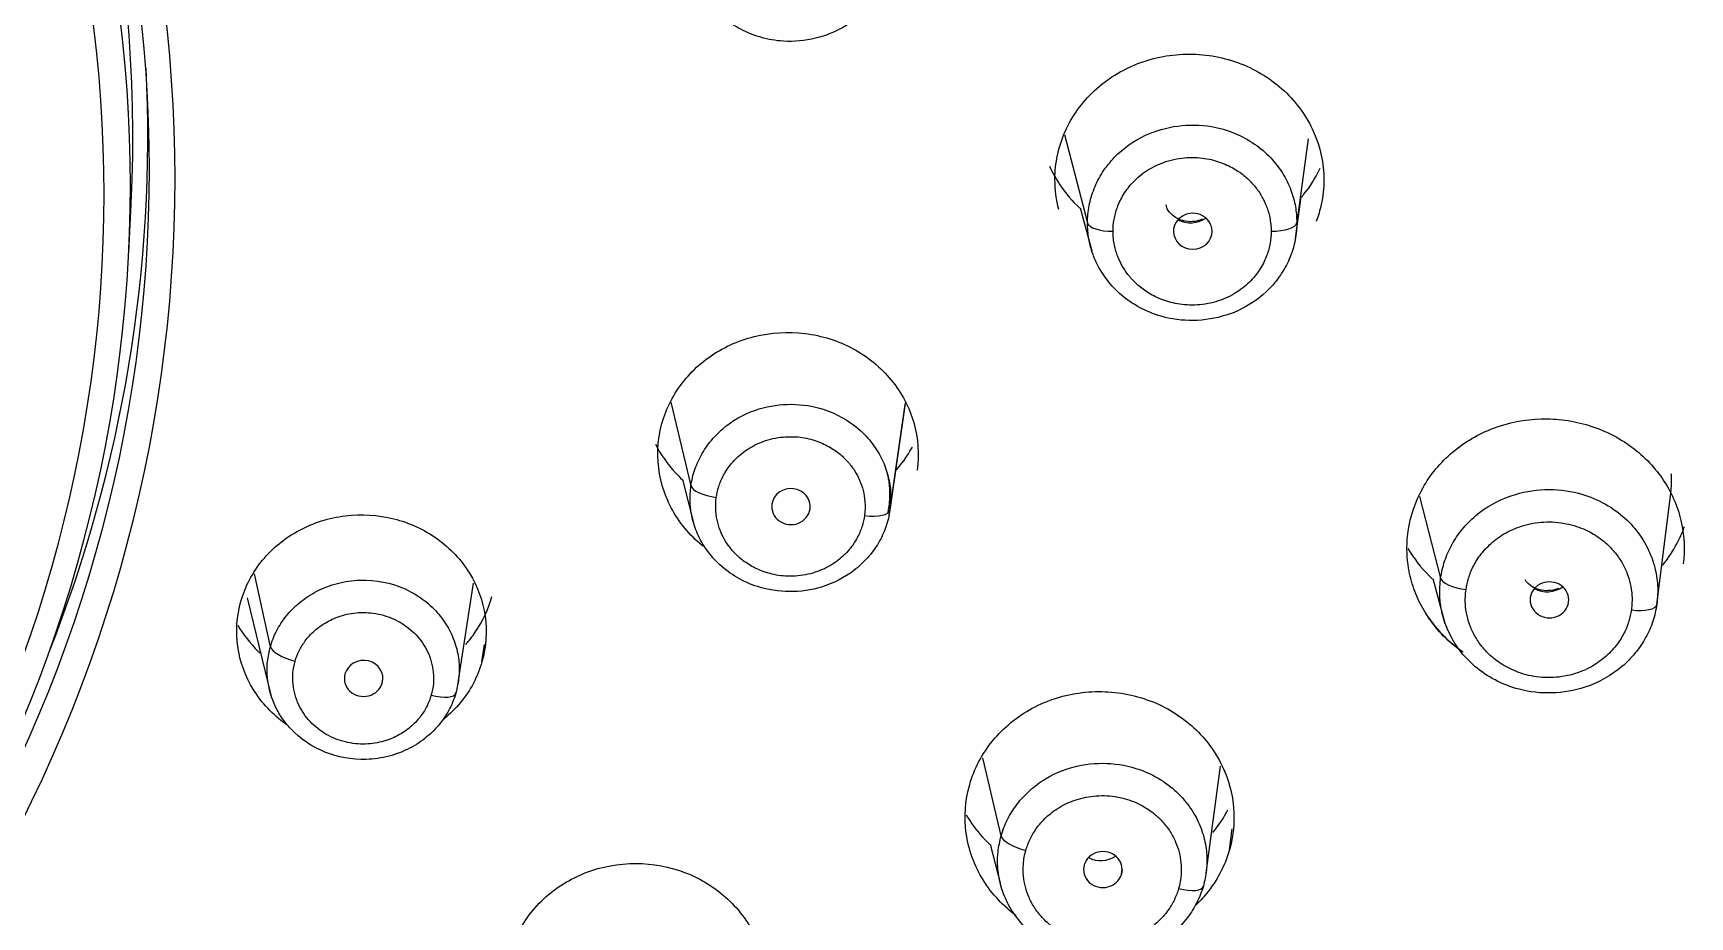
# Model space of a CAD drawing. Extents: x 0 to 1354, y 3495 to 4487.
# Drawn here: x 480.43 to 499.76, y 4101.24 to 4111.54 of the extents above; entities that cross this region are included whole.
import ezdxf

# ---------------------------------------------------------------- set-up
doc = ezdxf.new("R2010")
doc.units = 0
doc.header["$LTSCALE"] = 30
doc.header["$MEASUREMENT"] = 0
doc.layers.add('\\M+5B3DF\\M+5B4E7\\M+5CFDF', color=3, linetype='CONTINUOUS', lineweight=9)

msp = doc.modelspace()

# ---------------------------------------------------------------- linework, layer by layer
at = {"layer": '\\M+5B3DF\\M+5B4E7\\M+5CFDF', "color": 0, "lineweight": -3}
for p, q in [((492.462, 4110.363), (492.729, 4109.33)), ((495.303, 4110.31), (495.172, 4109.335)), ((495.157, 4109.151), (495.223, 4109.637)), ((481.544, 4108.986), (481.572, 4109.555)), ((492.646, 4109.507), (492.779, 4109.004)), ((487.868, 4107.241), (488.102, 4106.264)), ((490.416, 4105.92), (490.602, 4107.211)), ((490.608, 4107.253), (490.425, 4105.982)), ((488.006, 4106.337), (488.141, 4105.802)), ((499.371, 4104.879), (499.539, 4106.204)), ((496.605, 4106.141), (496.85, 4105.187)), ((483.196, 4104.388), (483.01, 4105.238)), ((496.758, 4105.182), (496.899, 4104.661)), ((485.388, 4103.971), (485.566, 4105.129)), ((482.927, 4104.959), (483.205, 4103.807)), ((485.665, 4104.212), (485.696, 4104.415)), ((484.501, 4103.964), (484.509, 4104.014)), ((491.722, 4102.182), (491.508, 4103.092)), ((494.113, 4101.747), (494.283, 4102.995)), ((494.386, 4102.017), (494.419, 4102.264)), ((491.594, 4102.084), (491.714, 4101.619)), ((493.134, 4101.79), (493.126, 4101.733))]:
    msp.add_line(p, q, dxfattribs=at)
for centre, major_axis, ratio, start_param, end_param in [((463.166, 4109.849), (-18.918, 0), 0.934248, 1.570796, 4.712389), ((463.166, 4109.954), (-18.619, 0), 0.934248, 1.570796, 4.712389), ((463.166, 4109.771), (18.397, 0), 0.934248, 4.712389, 7.853982), ((463.166, 4109.666), (18.09, 0), 0.934248, 4.712389, 7.853982), ((463.166, 4110.342), (-18.425, 0), 0.934248, 3.095892, 3.617249), ((463.166, 4109.675), (-17.049, 0), 0.934248, 2.670245, 3.61294), ((463.166, 4110.342), (18.6, 0), 0.934248, 5.929069, 6.328886), ((493.958, 4109.233), (0.225, 0), 0.934021, 0, 3.141593), ((493.028, 4109.34), (-0.3, 0), 0.356623, 0.091806, 1.570796), ((493.935, 4109.612), (-0.299, -0.018), 0.934023, 0.989241, 2.144267), ((494.872, 4109.34), (0.3, 0), 0.356623, 4.712389, 6.235365), ((493.958, 4109.233), (0.225, 0), 0.934021, 3.141593, 6.283185), ((488.399, 4106.237), (-0.297, 0.042), 0.353572, 0.138402, 1.62058), ((489.27, 4106.022), (-0.225, 0), 0.934088, 3.011031, 6.152623), ((489.27, 4106.022), (-0.225, 0), 0.934088, 6.152623, 9.294216), ((490.128, 4106.024), (0.297, -0.042), 0.353572, 4.762172, 6.281961), ((497.146, 4105.161), (-0.297, 0.042), 0.353572, 0.144778, 1.62058), ((498.119, 4104.934), (-0.225, 0), 0.933961, 3.011297, 6.15289), ((498.094, 4105.306), (-0.297, -0.021), 0.93278, 0.97346, 2.158921), ((498.119, 4104.934), (-0.225, 0), 0.933961, 6.15289, 9.294483), ((499.075, 4104.923), (0.297, -0.042), 0.353572, 4.762172, 6.288336), ((498.077, 4105.548), (1.616, 0.112), 0.93278, 3.59851, 4.008506), ((483.485, 4104.325), (0.288, -0.083), 0.344471, 3.325501, 4.810866), ((484.284, 4104.018), (-0.225, 0), 0.934149, 2.880244, 6.021836), ((484.284, 4104.018), (-0.225, 0), 0.934149, 6.021836, 9.163429), ((485.072, 4103.928), (-0.288, 0.083), 0.344471, 1.669274, 3.185874), ((492.01, 4102.119), (0.288, -0.083), 0.344471, 3.331876, 4.810866), ((492.909, 4101.788), (-0.225, 0), 0.934052, 2.880685, 6.022278), ((492.886, 4102.172), (-0.299, -0.018), 0.931993, 1.00462, 2.129112), ((492.909, 4101.788), (-0.225, 0), 0.934052, 6.022278, 9.163871), ((493.792, 4101.673), (-0.288, 0.083), 0.344471, 1.669274, 3.19225)]:
    msp.add_ellipse(centre, major_axis=major_axis, ratio=ratio, start_param=start_param, end_param=end_param, dxfattribs=at)
for points, knots in [([(498.896, 4161.358), (499.104, 4161.278), (499.527, 4161.115), (500.165, 4160.855), (500.818, 4160.577), (501.484, 4160.28), (502.163, 4159.963), (502.854, 4159.623), (503.554, 4159.259), (504.263, 4158.871), (504.98, 4158.455), (505.703, 4158.01), (506.431, 4157.534), (507.163, 4157.025), (507.897, 4156.481), (508.633, 4155.903), (509.368, 4155.287), (510.101, 4154.635), (510.829, 4153.946), (511.549, 4153.221), (512.259, 4152.461), (512.958, 4151.663), (513.643, 4150.827), (514.312, 4149.95), (514.965, 4149.032), (515.597, 4148.076), (516.206, 4147.085), (516.787, 4146.061), (517.339, 4145.009), (517.862, 4143.931), (518.353, 4142.831), (518.816, 4141.711), (519.252, 4140.565), (519.663, 4139.383), (520.052, 4138.154), (520.425, 4136.867), (520.78, 4135.513), (521.117, 4134.086), (521.433, 4132.58), (521.729, 4130.991), (522.004, 4129.315), (522.257, 4127.548), (522.488, 4125.688), (522.695, 4123.734), (522.877, 4121.685), (523.03, 4119.554), (523.153, 4117.367), (523.244, 4115.167), (523.304, 4113.004), (523.33, 4110.903), (523.326, 4108.866), (523.294, 4106.878), (523.237, 4104.928), (523.157, 4103.02), (523.055, 4101.158), (522.931, 4099.346), (522.783, 4097.572), (522.609, 4095.814), (522.406, 4094.05), (522.167, 4092.265), (521.885, 4090.452), (521.553, 4088.611), (521.166, 4086.749), (520.721, 4084.878), (520.215, 4083.014), (519.647, 4081.177), (519.022, 4079.382), (518.347, 4077.652), (517.618, 4075.978), (516.824, 4074.346), (515.945, 4072.732), (514.964, 4071.131), (513.847, 4069.542), (512.566, 4067.974), (511.116, 4066.445), (509.497, 4064.997), (507.728, 4063.662), (505.837, 4062.44), (503.854, 4061.299), (501.782, 4060.223), (499.625, 4059.195), (497.407, 4058.173), (495.164, 4057.106), (492.948, 4055.937), (490.822, 4054.604), (489.147, 4053.34), (487.855, 4052.208), (486.876, 4051.253), (485.891, 4050.176), (484.918, 4048.973), (483.971, 4047.627), (483.063, 4046.089), (482.199, 4044.282), (481.374, 4042.126), (480.619, 4039.549), (480.001, 4036.51), (479.573, 4033.021), (479.348, 4029.166), (479.203, 4025.046), (479.079, 4020.693), (478.965, 4016.03), (478.866, 4010.967), (478.814, 4007.437), (478.787, 4005.599)], [0, 0, 0, 0, 0.003544, 0.007201, 0.01097, 0.014848, 0.018837, 0.022935, 0.027142, 0.031459, 0.035888, 0.040431, 0.045095, 0.049884, 0.054803, 0.059853, 0.065035, 0.070349, 0.07579, 0.08135, 0.087022, 0.092807, 0.09872, 0.104773, 0.110967, 0.117287, 0.123715, 0.130231, 0.136819, 0.143468, 0.150168, 0.156906, 0.163715, 0.170668, 0.177844, 0.185322, 0.193141, 0.201338, 0.209948, 0.219002, 0.228521, 0.238531, 0.249049, 0.260084, 0.271644, 0.283691, 0.296093, 0.308564, 0.320791, 0.332572, 0.343982, 0.355131, 0.366093, 0.376851, 0.387326, 0.397512, 0.40746, 0.417323, 0.427267, 0.437362, 0.447647, 0.458143, 0.468826, 0.479621, 0.490447, 0.501223, 0.511855, 0.522246, 0.532261, 0.542305, 0.552449, 0.562759, 0.573377, 0.584445, 0.595968, 0.607757, 0.619676, 0.631715, 0.643918, 0.656335, 0.669021, 0.682018, 0.695271, 0.708641, 0.722035, 0.735445, 0.742244, 0.74954, 0.757318, 0.765556, 0.774232, 0.783549, 0.793975, 0.806052, 0.820158, 0.836493, 0.855109, 0.875694, 0.897487, 0.920175, 0.944378, 0.971031, 1, 1, 1, 1]), ([(498.594, 4160.306), (500.412, 4159.607), (502.18, 4158.798), (504.693, 4157.371), (505.508, 4156.859), (507.078, 4155.765), (507.835, 4155.182), (510.014, 4153.338), (511.347, 4151.984), (513.746, 4149.084), (514.807, 4147.534), (516.658, 4144.299), (517.447, 4142.612), (518.801, 4139.163), (519.358, 4137.397), (520.298, 4133.824), (520.676, 4132.017), (521.302, 4128.381), (521.551, 4126.553), (521.958, 4122.889), (522.114, 4121.052), (522.354, 4117.373), (522.439, 4115.532), (522.593, 4110.005), (522.551, 4106.318), (522.285, 4100.795), (522.163, 4098.955), (521.826, 4095.284), (521.614, 4093.452), (521.072, 4089.804), (520.74, 4087.988), (519.919, 4084.388), (519.431, 4082.604), (518.265, 4079.09), (517.593, 4077.358), (516.413, 4074.831), (515.992, 4074), (515.085, 4072.37), (514.6, 4071.57), (513.029, 4069.241), (511.819, 4067.782), (509.771, 4065.801), (509.049, 4065.177), (507.535, 4064.004), (506.744, 4063.455), (505.118, 4062.415), (504.283, 4061.925), (502.586, 4060.987), (501.724, 4060.54), (499.108, 4059.247), (497.325, 4058.447), (494.701, 4057.158), (493.835, 4056.713), (492.142, 4055.761), (491.317, 4055.252), (489.725, 4054.156), (488.957, 4053.57), (487.49, 4052.318), (486.792, 4051.652), (485.471, 4050.241), (484.848, 4049.497), (483.701, 4047.936), (483.179, 4047.117), (482.26, 4045.409), (481.86, 4044.522), (481.151, 4042.708), (480.842, 4041.781), (480.036, 4038.964), (479.665, 4037.037), (479.158, 4033.15), (479.026, 4031.189), (478.834, 4027.264), (478.769, 4025.298), (478.647, 4021.363), (478.591, 4019.394), (478.444, 4013.486), (478.372, 4009.543), (478.322, 4005.599)], [0, 0, 0, 0, 0.03125, 0.03125, 0.046875, 0.046875, 0.0625, 0.0625, 0.09375, 0.09375, 0.125, 0.125, 0.15625, 0.15625, 0.1875, 0.1875, 0.21875, 0.21875, 0.25, 0.25, 0.28125, 0.28125, 0.3125, 0.3125, 0.375, 0.375, 0.40625, 0.40625, 0.4375, 0.4375, 0.46875, 0.46875, 0.5, 0.5, 0.53125, 0.53125, 0.546875, 0.546875, 0.5625, 0.5625, 0.59375, 0.59375, 0.609375, 0.609375, 0.625, 0.625, 0.640625, 0.640625, 0.65625, 0.65625, 0.6875, 0.6875, 0.703125, 0.703125, 0.71875, 0.71875, 0.734375, 0.734375, 0.75, 0.75, 0.765625, 0.765625, 0.78125, 0.78125, 0.796875, 0.796875, 0.8125, 0.8125, 0.84375, 0.84375, 0.875, 0.875, 0.90625, 0.90625, 0.9375, 0.9375, 1, 1, 1, 1]), ([(498.048, 4158.561), (499.537, 4157.987), (500.991, 4157.335), (503.081, 4156.207), (503.762, 4155.806), (505.084, 4154.951), (505.725, 4154.496), (507.584, 4153.058), (508.739, 4152.003), (510.862, 4149.74), (511.83, 4148.532), (513.568, 4145.995), (514.339, 4144.667), (515.694, 4141.93), (516.278, 4140.521), (517.804, 4136.224), (518.517, 4133.268), (519.308, 4128.796), (519.526, 4127.298), (519.894, 4124.296), (520.044, 4122.791), (520.417, 4118.271), (520.56, 4115.25), (520.636, 4110.717), (520.638, 4109.206), (520.597, 4106.184), (520.554, 4104.673), (520.42, 4101.654), (520.327, 4100.145), (520.086, 4097.131), (519.937, 4095.626), (519.387, 4091.124), (518.877, 4088.136), (517.767, 4083.729), (517.34, 4082.272), (516.354, 4079.399), (515.796, 4077.981), (514.522, 4075.209), (513.81, 4073.852), (512.18, 4071.249), (511.258, 4070.005), (509.698, 4068.277), (509.148, 4067.723), (507.992, 4066.671), (507.385, 4066.174), (505.494, 4064.757), (504.148, 4063.913), (502.068, 4062.746), (501.364, 4062.374), (499.94, 4061.655), (499.22, 4061.307), (497.053, 4060.279), (495.596, 4059.613), (493.446, 4058.543), (492.736, 4058.174), (491.338, 4057.396), (490.652, 4056.987), (489.311, 4056.118), (488.657, 4055.66), (487.706, 4054.933), (487.393, 4054.684), (486.779, 4054.174), (486.478, 4053.913), (485.881, 4053.384), (485.585, 4053.118), (484.991, 4052.582), (484.694, 4052.312), (483.812, 4051.489), (483.237, 4050.921), (482.168, 4049.711), (481.671, 4049.072), (480.772, 4047.729), (480.371, 4047.025), (479.653, 4045.576), (479.334, 4044.832), (478.76, 4043.32), (478.506, 4042.552), (477.821, 4040.226), (477.47, 4038.645), (477.193, 4037.052)], [0, 0, 0, 0, 0.03125, 0.03125, 0.046875, 0.046875, 0.0625, 0.0625, 0.09375, 0.09375, 0.125, 0.125, 0.15625, 0.15625, 0.1875, 0.1875, 0.25, 0.25, 0.28125, 0.28125, 0.3125, 0.3125, 0.375, 0.375, 0.40625, 0.40625, 0.4375, 0.4375, 0.46875, 0.46875, 0.5, 0.5, 0.5625, 0.5625, 0.59375, 0.59375, 0.625, 0.625, 0.65625, 0.65625, 0.6875, 0.6875, 0.703125, 0.703125, 0.71875, 0.71875, 0.75, 0.75, 0.765625, 0.765625, 0.78125, 0.78125, 0.8125, 0.8125, 0.828125, 0.828125, 0.84375, 0.84375, 0.859375, 0.859375, 0.867188, 0.867188, 0.875, 0.875, 0.882813, 0.882813, 0.890625, 0.890625, 0.90625, 0.90625, 0.921875, 0.921875, 0.9375, 0.9375, 0.953125, 0.953125, 0.96875, 0.96875, 1, 1, 1, 1]), ([(477.479, 4036.988), (477.514, 4037.19), (477.594, 4037.649), (477.743, 4038.418), (477.942, 4039.344), (478.182, 4040.346), (478.558, 4041.75), (479.034, 4043.258), (479.749, 4045.107), (480.557, 4046.812), (481.569, 4048.451), (482.475, 4049.612), (483.174, 4050.395), (483.72, 4050.964), (484.274, 4051.514), (484.896, 4052.101), (485.556, 4052.699), (486.279, 4053.336), (487.009, 4053.963), (487.729, 4054.55), (488.497, 4055.146), (489.606, 4055.948), (491.134, 4056.933), (493.076, 4058.015), (495.111, 4059.026), (497.684, 4060.238), (500.38, 4061.506), (502.737, 4062.753), (504.255, 4063.645), (505.394, 4064.366), (507.42, 4065.757), (509.41, 4067.484), (511.2, 4069.52), (512.347, 4071.021), (513.485, 4072.763), (514.592, 4074.748), (515.655, 4076.97), (516.656, 4079.43), (517.576, 4082.125), (518.696, 4086.112), (519.683, 4091.185), (520.366, 4097.065), (520.727, 4102.371), (520.873, 4107.087), (520.883, 4111.209), (520.799, 4114.734), (520.663, 4117.66), (520.51, 4119.989), (520.37, 4121.722), (520.265, 4122.858), (520.029, 4125.221), (519.591, 4128.685), (518.759, 4133.098), (517.87, 4136.521), (516.72, 4140.04), (515.134, 4143.756), (512.786, 4147.647), (510.218, 4150.803), (507.625, 4153.277), (505.162, 4155.143), (502.955, 4156.485), (501.114, 4157.427), (499.704, 4158.062), (498.76, 4158.452), (498.289, 4158.636), (498.135, 4158.696)], [0, 0, 0, 0, 0.003976, 0.009037, 0.015181, 0.02234, 0.029033, 0.04339, 0.053009, 0.067553, 0.080041, 0.090497, 0.096214, 0.100508, 0.105868, 0.11143, 0.117193, 0.123269, 0.130297, 0.136094, 0.141538, 0.149425, 0.163015, 0.17726, 0.192999, 0.207436, 0.232823, 0.251111, 0.25955, 0.267329, 0.277588, 0.307897, 0.319194, 0.331856, 0.345879, 0.361259, 0.378, 0.3961, 0.415561, 0.436382, 0.481194, 0.521892, 0.558479, 0.590959, 0.619335, 0.643607, 0.663774, 0.679837, 0.691795, 0.699649, 0.703397, 0.740803, 0.771616, 0.795835, 0.813454, 0.847523, 0.878173, 0.905401, 0.929204, 0.949582, 0.966531, 0.980047, 0.990129, 0.99678, 1, 1, 1, 1]), ([(519.845, 4109.579), (519.844, 4109.829), (519.844, 4110.439), (519.835, 4111.517), (519.814, 4112.777), (519.782, 4113.985), (519.731, 4115.459), (519.619, 4117.882), (519.41, 4120.913), (519.041, 4124.668), (518.506, 4128.719), (517.686, 4132.995), (516.603, 4136.969), (515.402, 4140.32), (514.028, 4143.293), (512.678, 4145.619), (511.367, 4147.517), (510.223, 4148.946), (509.268, 4150.025), (508.327, 4151.014), (507.075, 4152.185), (505.387, 4153.543), (503.34, 4154.939), (501.661, 4155.875), (500.266, 4156.555), (499.489, 4156.91), (498.644, 4157.275), (498.105, 4157.492), (497.848, 4157.596)], [0, 0, 0, 0, 0.013499, 0.032851, 0.058055, 0.081348, 0.097973, 0.137442, 0.211986, 0.261549, 0.34055, 0.431682, 0.4952, 0.561104, 0.621672, 0.669263, 0.703408, 0.743304, 0.765379, 0.778837, 0.814592, 0.854564, 0.891026, 0.942257, 0.953028, 0.970405, 0.985873, 1, 1, 1, 1]), ([(519.168, 4109.583), (519.167, 4109.825), (519.166, 4110.507), (519.153, 4111.832), (519.119, 4113.524), (519.058, 4115.382), (518.966, 4117.331), (518.792, 4120.228), (518.465, 4124), (517.872, 4128.664), (517.034, 4133.168), (515.974, 4137.074), (514.946, 4139.919), (514.083, 4141.922), (513.194, 4143.721), (512.224, 4145.396), (511.009, 4147.189), (509.715, 4148.829), (508.26, 4150.445), (506.722, 4151.882), (505.089, 4153.196), (503.506, 4154.27), (502.062, 4155.122), (500.861, 4155.751), (499.709, 4156.292), (498.685, 4156.739), (497.992, 4157.015), (497.646, 4157.153)], [0, 0, 0, 0, 0.013143, 0.037136, 0.072102, 0.105207, 0.138308, 0.178293, 0.263128, 0.344238, 0.433822, 0.511689, 0.563169, 0.597054, 0.629132, 0.670943, 0.700619, 0.744641, 0.781825, 0.815491, 0.855345, 0.891448, 0.915104, 0.942396, 0.9616, 0.980805, 1, 1, 1, 1]), ([(513.725, 4145.279), (513.731, 4145.27), (513.921, 4144.944), (514.292, 4144.287), (514.818, 4143.281), (515.332, 4142.192), (515.864, 4140.957), (516.434, 4139.511), (517.002, 4137.869), (517.539, 4136.095), (518.024, 4134.249), (518.452, 4132.336), (518.837, 4130.355), (519.172, 4128.306), (519.462, 4126.181), (519.721, 4123.968), (519.936, 4121.681), (520.119, 4119.321), (520.255, 4116.932), (520.357, 4114.541), (520.411, 4112.202), (520.431, 4109.921), (520.417, 4107.681), (520.37, 4105.453), (520.289, 4103.21), (520.168, 4100.954), (520.012, 4098.687), (519.804, 4096.398), (519.55, 4094.055), (519.222, 4091.662), (518.816, 4089.225), (518.311, 4086.729), (517.7, 4084.286), (517.109, 4082.252), (516.582, 4080.674), (516.137, 4079.453), (515.667, 4078.267), (515.174, 4077.116), (514.657, 4075.989), (514.101, 4074.884), (513.507, 4073.79), (512.865, 4072.707), (512.171, 4071.647), (511.449, 4070.641), (510.709, 4069.711), (509.956, 4068.856), (509.185, 4068.048), (508.377, 4067.279), (507.529, 4066.551), (506.654, 4065.857), (505.751, 4065.208), (504.838, 4064.606), (503.932, 4064.036), (503.025, 4063.5), (502.11, 4062.994), (501.183, 4062.5), (500.202, 4062), (499.127, 4061.474), (497.949, 4060.915), (496.699, 4060.331), (495.418, 4059.727), (494.143, 4059.105), (492.932, 4058.486), (491.85, 4057.904), (490.78, 4057.291), (489.735, 4056.635), (488.677, 4055.909), (487.713, 4055.193), (486.781, 4054.439), (485.86, 4053.634), (484.945, 4052.807), (484.055, 4051.994), (483.233, 4051.2), (482.53, 4050.434), (481.962, 4049.75), (481.523, 4049.186), (481.179, 4048.715), (480.9, 4048.299), (480.664, 4047.915), (480.417, 4047.491), (480.151, 4047.014), (479.866, 4046.469), (479.594, 4045.915), (479.333, 4045.338), (479.068, 4044.707), (478.782, 4043.972), (478.461, 4043.083), (478.13, 4042.043), (477.807, 4040.882), (477.496, 4039.643), (477.206, 4038.354), (477.049, 4037.473), (476.97, 4037.032)], [0, 0, 0, 0, 0.000249, 0.008916, 0.017886, 0.027158, 0.037545, 0.049877, 0.064188, 0.079026, 0.094192, 0.109873, 0.126, 0.142603, 0.159715, 0.177508, 0.196149, 0.214924, 0.234452, 0.253688, 0.272519, 0.290724, 0.308584, 0.326418, 0.344337, 0.362602, 0.380752, 0.398999, 0.417862, 0.437408, 0.457046, 0.477191, 0.498512, 0.517389, 0.527892, 0.538271, 0.548415, 0.558305, 0.568085, 0.577888, 0.587654, 0.597568, 0.607634, 0.617478, 0.626664, 0.635428, 0.644046, 0.652634, 0.661245, 0.669847, 0.678351, 0.686737, 0.694871, 0.702836, 0.710787, 0.718707, 0.726778, 0.735836, 0.745918, 0.756431, 0.767185, 0.778121, 0.788755, 0.798204, 0.806156, 0.816934, 0.826447, 0.835552, 0.84446, 0.853939, 0.86358, 0.872633, 0.88133, 0.889549, 0.896262, 0.901548, 0.905802, 0.909513, 0.912928, 0.916035, 0.920686, 0.925318, 0.929989, 0.934669, 0.939673, 0.945479, 0.952541, 0.961029, 0.970166, 0.979783, 0.989897, 1, 1, 1, 1]), ([(513.427, 4145.187), (513.48, 4145.097), (513.748, 4144.642), (514.216, 4143.801), (514.803, 4142.642), (515.35, 4141.432), (515.869, 4140.179), (516.359, 4138.882), (516.811, 4137.542), (517.231, 4136.161), (517.62, 4134.741), (517.972, 4133.281), (518.295, 4131.785), (518.589, 4130.252), (518.853, 4128.684), (519.088, 4127.081), (519.299, 4125.445), (519.489, 4123.776), (519.654, 4122.075), (519.8, 4120.342), (519.923, 4118.577), (520.022, 4116.78), (520.104, 4114.952), (520.159, 4113.093), (520.192, 4111.204), (520.2, 4109.283), (520.184, 4107.333), (520.142, 4105.353), (520.072, 4103.343), (519.968, 4101.304), (519.836, 4099.236), (519.661, 4097.14), (519.446, 4095.017), (519.186, 4092.868), (518.862, 4090.696), (518.475, 4088.503), (518.008, 4086.292), (517.445, 4084.07), (516.895, 4082.18), (516.378, 4080.628), (515.937, 4079.415), (515.462, 4078.213), (514.953, 4077.023), (514.411, 4075.846), (513.823, 4074.688), (513.197, 4073.548), (512.522, 4072.431), (511.794, 4071.344), (511.016, 4070.288), (510.174, 4069.274), (509.278, 4068.301), (508.329, 4067.373), (507.318, 4066.502), (506.265, 4065.677), (505.158, 4064.913), (504.025, 4064.185), (502.866, 4063.493), (501.681, 4062.841), (500.482, 4062.214), (499.267, 4061.612), (498.043, 4061.026), (496.814, 4060.45), (495.586, 4059.872), (494.366, 4059.28), (493.158, 4058.67), (491.963, 4058.037), (490.856, 4057.41), (489.844, 4056.784), (488.921, 4056.166), (488.019, 4055.52), (487.143, 4054.84), (486.294, 4054.129), (485.464, 4053.395), (484.636, 4052.653), (483.81, 4051.901), (483.006, 4051.122), (482.253, 4050.295), (481.546, 4049.429), (480.877, 4048.53), (480.429, 4047.791), (480.066, 4047.147), (479.712, 4046.488), (479.216, 4045.458), (478.637, 4044.031), (478.109, 4042.498), (477.688, 4040.993), (477.358, 4039.666), (477.064, 4038.345), (476.908, 4037.461), (476.83, 4037.021)], [0, 0, 0, 0, 0.002468, 0.012514, 0.022798, 0.033329, 0.044108, 0.055129, 0.066393, 0.077904, 0.089657, 0.101655, 0.113899, 0.126387, 0.139118, 0.152094, 0.165315, 0.17878, 0.192488, 0.20644, 0.220635, 0.235074, 0.249757, 0.264681, 0.279851, 0.295264, 0.31092, 0.326819, 0.34296, 0.359346, 0.375974, 0.392844, 0.409959, 0.427314, 0.444912, 0.462752, 0.480832, 0.499156, 0.517721, 0.528, 0.538278, 0.548557, 0.558836, 0.569113, 0.579388, 0.589662, 0.599931, 0.610203, 0.620471, 0.630736, 0.641004, 0.651267, 0.661534, 0.671801, 0.682071, 0.692355, 0.702632, 0.712912, 0.723195, 0.733479, 0.743768, 0.75406, 0.764357, 0.774655, 0.784949, 0.79524, 0.805535, 0.814028, 0.822513, 0.830998, 0.839481, 0.847958, 0.856419, 0.864871, 0.873338, 0.881827, 0.890319, 0.898795, 0.907282, 0.915765, 0.918446, 0.924105, 0.932748, 0.944371, 0.958984, 0.969412, 0.979719, 0.989916, 1, 1, 1, 1]), ([(490.402, 4112.286), (490.393, 4112.252), (490.372, 4112.186), (490.33, 4112.088), (490.278, 4111.994), (490.158, 4111.821), (489.842, 4111.535), (489.337, 4111.413), (488.92, 4111.486), (488.684, 4111.581), (488.487, 4111.712), (488.33, 4111.87), (488.215, 4112.041), (488.137, 4112.218), (488.114, 4112.339), (488.102, 4112.398)], [0, 0, 0, 0, 0.034358, 0.069078, 0.104154, 0.139586, 0.27339, 0.504152, 0.586793, 0.665509, 0.740292, 0.811137, 0.87804, 0.940996, 1, 1, 1, 1]), ([(492.35, 4109.837), (492.35, 4109.934), (492.36, 4110.029), (492.4, 4110.216), (492.43, 4110.309), (492.508, 4110.487), (492.557, 4110.571), (492.67, 4110.73), (492.737, 4110.805), (492.954, 4111.007), (493.129, 4111.116), (493.506, 4111.262), (493.713, 4111.3), (494.019, 4111.3), (494.123, 4111.29), (494.324, 4111.253), (494.422, 4111.225), (494.612, 4111.151), (494.704, 4111.105), (494.874, 4110.999), (494.953, 4110.938), (495.173, 4110.733), (495.288, 4110.572), (495.446, 4110.217), (495.487, 4110.026), (495.487, 4109.833)], [0, 0, 0, 0, 0.0625, 0.0625, 0.125, 0.125, 0.1875, 0.1875, 0.25, 0.25, 0.375, 0.375, 0.5, 0.5, 0.5625, 0.5625, 0.625, 0.625, 0.6875, 0.6875, 0.75, 0.75, 0.875, 0.875, 1, 1, 1, 1]), ([(492.729, 4109.33), (492.73, 4109.364), (492.732, 4109.431), (492.747, 4109.532), (492.771, 4109.633), (492.806, 4109.732), (492.85, 4109.829), (492.905, 4109.924), (492.97, 4110.013), (493.115, 4110.179), (493.48, 4110.441), (494.021, 4110.511), (494.446, 4110.387), (494.681, 4110.26), (494.87, 4110.098), (495.012, 4109.914), (495.107, 4109.72), (495.162, 4109.526), (495.169, 4109.397), (495.172, 4109.335)], [0, 0, 0, 0, 0.028167, 0.05669, 0.085569, 0.114803, 0.144393, 0.174338, 0.204638, 0.235293, 0.354256, 0.557711, 0.63177, 0.702201, 0.769006, 0.832186, 0.891745, 0.947682, 1, 1, 1, 1]), ([(492.286, 4109.992), (492.321, 4109.917), (492.42, 4109.741), (492.552, 4109.584), (492.64, 4109.501)], [0, 0, 0, 0, 0.41372, 1, 1, 1, 1]), ([(495.229, 4109.633), (495.238, 4109.644), (495.318, 4109.743), (495.39, 4109.857), (495.442, 4109.964), (495.445, 4109.97)], [0, 0, 0, 0, 0.103749, 0.950839, 1, 1, 1, 1]), ([(495.487, 4109.833), (495.487, 4109.736), (495.477, 4109.641), (495.442, 4109.48), (495.423, 4109.413), (495.398, 4109.348)], [0, 0, 0, 0, 0.582241, 0.582241, 1, 1, 1, 1]), ([(520.631, 4109.794), (520.631, 4109.055), (520.626, 4108.315), (520.593, 4106.063), (520.549, 4104.549), (520.41, 4101.522), (520.316, 4100.011), (520.069, 4096.991), (519.918, 4095.482), (519.544, 4092.474), (519.321, 4090.973), (518.78, 4087.989), (518.463, 4086.506), (517.71, 4083.56), (517.276, 4082.099), (516.524, 4079.94), (516.257, 4079.225), (515.686, 4077.807), (515.381, 4077.104), (514.413, 4075.028), (513.695, 4073.681), (512.46, 4071.742), (512.021, 4071.109), (511.316, 4070.184), (511.073, 4069.88), (510.571, 4069.279), (510.311, 4068.983), (509.514, 4068.118), (508.959, 4067.57), (507.794, 4066.536), (507.185, 4066.05), (505.926, 4065.121), (505.275, 4064.68), (503.941, 4063.839), (503.257, 4063.437), (501.865, 4062.664), (501.156, 4062.293), (499.728, 4061.578), (499.007, 4061.232), (496.838, 4060.205), (495.385, 4059.538), (493.246, 4058.464), (492.541, 4058.094), (491.158, 4057.314), (490.48, 4056.903), (489.157, 4056.036), (488.509, 4055.577), (487.568, 4054.848), (487.26, 4054.6), (486.654, 4054.092), (486.357, 4053.833), (485.766, 4053.307), (485.471, 4053.041), (484.882, 4052.509), (484.588, 4052.242), (484.008, 4051.697), (483.721, 4051.421), (483.163, 4050.853), (482.891, 4050.56), (482.366, 4049.957), (482.112, 4049.647), (481.623, 4049.009), (481.389, 4048.682), (480.725, 4047.681), (480.333, 4046.983), (479.625, 4045.54), (479.309, 4044.795), (478.743, 4043.291), (478.492, 4042.53), (477.817, 4040.223), (477.469, 4038.654), (477.192, 4037.064)], [0, 0, 0, 0, 0.025066, 0.025066, 0.076378, 0.076378, 0.127691, 0.127691, 0.179003, 0.179003, 0.230315, 0.230315, 0.281628, 0.281628, 0.33294, 0.33294, 0.358596, 0.358596, 0.384252, 0.384252, 0.435565, 0.435565, 0.461221, 0.461221, 0.474049, 0.474049, 0.486877, 0.486877, 0.512533, 0.512533, 0.538189, 0.538189, 0.563845, 0.563845, 0.589502, 0.589502, 0.615158, 0.615158, 0.640814, 0.640814, 0.692126, 0.692126, 0.717782, 0.717782, 0.743438, 0.743438, 0.769095, 0.769095, 0.781923, 0.781923, 0.794751, 0.794751, 0.807579, 0.807579, 0.820407, 0.820407, 0.833235, 0.833235, 0.846063, 0.846063, 0.858891, 0.858891, 0.871719, 0.871719, 0.897375, 0.897375, 0.923032, 0.923032, 0.948688, 0.948688, 1, 1, 1, 1]), ([(494.066, 4109.373), (494.039, 4109.361), (493.976, 4109.343), (493.873, 4109.344), (493.774, 4109.378), (493.697, 4109.438), (493.655, 4109.497), (493.649, 4109.534), (493.648, 4109.542)], [0, 0, 0, 0, 0.162293, 0.352175, 0.539689, 0.731935, 0.938638, 1, 1, 1, 1]), ([(498.337, 4062.349), (498.584, 4062.468), (499.079, 4062.704), (499.818, 4063.067), (500.489, 4063.404), (501.43, 4063.89), (502.806, 4064.639), (504.635, 4065.757), (506.567, 4067.157), (508.179, 4068.584), (509.455, 4069.956), (510.495, 4071.243), (511.594, 4072.809), (512.764, 4074.784), (514.041, 4077.367), (514.964, 4079.662), (515.748, 4081.93), (516.392, 4084.037), (517.382, 4087.981), (518.137, 4092.457), (518.66, 4097.262), (518.895, 4100.45), (519.011, 4102.697), (519.064, 4103.989), (519.108, 4105.276), (519.156, 4107.141), (519.163, 4108.671), (519.168, 4109.583)], [0, 0, 0, 0, 0.014324, 0.028674, 0.043052, 0.053574, 0.084118, 0.125126, 0.166144, 0.209861, 0.239254, 0.266261, 0.29875, 0.342557, 0.390699, 0.455824, 0.477915, 0.522426, 0.576918, 0.701792, 0.772518, 0.843887, 0.878378, 0.896891, 0.915403, 0.94955, 1, 1, 1, 1]), ([(498.755, 4061.584), (499.029, 4061.719), (499.585, 4061.994), (500.429, 4062.425), (501.294, 4062.881), (502.179, 4063.367), (503.663, 4064.226), (505.299, 4065.287), (507.188, 4066.745), (508.83, 4068.23), (510.528, 4070.134), (512.069, 4072.282), (513.535, 4074.792), (514.967, 4077.805), (516.146, 4080.936), (517.06, 4083.954), (517.894, 4087.297), (518.478, 4090.45), (518.931, 4093.651), (519.299, 4096.872), (519.552, 4100.133), (519.707, 4103.147), (519.784, 4105.248), (519.834, 4107.397), (519.841, 4108.846), (519.845, 4109.579)], [0, 0, 0, 0, 0.015746, 0.032038, 0.048877, 0.066266, 0.084214, 0.137684, 0.167259, 0.208646, 0.25352, 0.301844, 0.349231, 0.409099, 0.481429, 0.530006, 0.580171, 0.668663, 0.704395, 0.756338, 0.845347, 0.882707, 0.920934, 0.960031, 1, 1, 1, 1]), ([(492.782, 4108.998), (492.766, 4109.045), (492.738, 4109.155), (492.732, 4109.268), (492.729, 4109.33)], [0, 0, 0, 0, 0.442672, 1, 1, 1, 1]), ([(495.172, 4109.335), (495.171, 4109.301), (495.169, 4109.234), (495.154, 4109.133), (495.13, 4109.032), (495.096, 4108.933), (495.051, 4108.836), (494.996, 4108.742), (494.932, 4108.652), (494.784, 4108.483), (494.417, 4108.223), (493.877, 4108.155), (493.457, 4108.278), (493.223, 4108.404), (493.034, 4108.565), (492.891, 4108.749), (492.817, 4108.897), (492.787, 4108.981), (492.782, 4108.998)], [0, 0, 0, 0, 0.03112, 0.062624, 0.094512, 0.126784, 0.159441, 0.192483, 0.22591, 0.259723, 0.394761, 0.61591, 0.697256, 0.77476, 0.848415, 0.918216, 0.984156, 1, 1, 1, 1]), ([(487.729, 4106.822), (487.742, 4106.914), (487.765, 4107.005), (487.829, 4107.18), (487.87, 4107.265), (487.97, 4107.426), (488.028, 4107.502), (488.158, 4107.641), (488.232, 4107.705), (488.468, 4107.874), (488.651, 4107.958), (489.033, 4108.053), (489.237, 4108.066), (489.531, 4108.029), (489.63, 4108.008), (489.818, 4107.948), (489.908, 4107.91), (490.08, 4107.817), (490.162, 4107.762), (490.311, 4107.64), (490.379, 4107.572), (490.563, 4107.349), (490.651, 4107.181), (490.755, 4106.821), (490.768, 4106.633), (490.742, 4106.447)], [0, 0, 0, 0, 0.0625, 0.0625, 0.125, 0.125, 0.1875, 0.1875, 0.25, 0.25, 0.375, 0.375, 0.5, 0.5, 0.5625, 0.5625, 0.625, 0.625, 0.6875, 0.6875, 0.75, 0.75, 0.875, 0.875, 1, 1, 1, 1]), ([(488.102, 4106.264), (488.108, 4106.296), (488.119, 4106.361), (488.147, 4106.456), (488.185, 4106.551), (488.233, 4106.643), (488.29, 4106.732), (488.358, 4106.817), (488.435, 4106.897), (488.599, 4107.035), (488.984, 4107.235), (489.505, 4107.232), (489.887, 4107.06), (490.088, 4106.913), (490.218, 4106.766), (490.279, 4106.67), (490.298, 4106.638)], [0, 0, 0, 0, 0.035569, 0.071725, 0.108466, 0.145794, 0.183707, 0.222204, 0.261287, 0.300954, 0.44744, 0.701684, 0.792178, 0.878465, 0.960547, 1, 1, 1, 1]), ([(496.47, 4105.734), (496.495, 4105.912), (496.553, 4106.08), (496.73, 4106.396), (496.847, 4106.537), (497.13, 4106.775), (497.292, 4106.87), (497.644, 4107.003), (497.832, 4107.039), (498.117, 4107.047), (498.211, 4107.042), (498.398, 4107.017), (498.492, 4106.996), (498.672, 4106.94), (498.759, 4106.905), (498.925, 4106.821), (499.006, 4106.771), (499.154, 4106.661), (499.223, 4106.6), (499.349, 4106.467), (499.406, 4106.395), (499.554, 4106.168), (499.624, 4106), (499.694, 4105.672), (499.701, 4105.512), (499.681, 4105.356)], [0, 0, 0, 0, 0.112502, 0.112502, 0.225004, 0.225004, 0.337505, 0.337505, 0.450007, 0.450007, 0.506258, 0.506258, 0.562509, 0.562509, 0.61876, 0.61876, 0.675011, 0.675011, 0.731261, 0.731261, 0.787512, 0.787512, 0.900014, 0.900014, 1, 1, 1, 1]), ([(487.688, 4106.75), (487.75, 4106.631), (487.851, 4106.487), (487.974, 4106.361), (488.003, 4106.335)], [0, 0, 0, 0, 0.77783, 1, 1, 1, 1]), ([(488.245, 4105.559), (488.242, 4105.562), (488.238, 4105.565), (488.16, 4105.629), (488.092, 4105.697), (487.909, 4105.92), (487.82, 4106.088), (487.717, 4106.448), (487.703, 4106.636), (487.729, 4106.822)], [0, 0, 0, 0, 0.009558, 0.009558, 0.207646, 0.207646, 0.603823, 0.603823, 1, 1, 1, 1]), ([(490.298, 4106.638), (490.315, 4106.607), (490.362, 4106.514), (490.414, 4106.355), (490.441, 4106.165), (490.43, 4106.042), (490.425, 4105.982)], [0, 0, 0, 0, 0.155661, 0.454121, 0.735566, 1, 1, 1, 1]), ([(490.503, 4106.452), (490.561, 4106.52), (490.623, 4106.607), (490.676, 4106.7), (490.686, 4106.716)], [0, 0, 0, 0, 0.822937, 1, 1, 1, 1]), ([(499.531, 4106.142), (499.535, 4106.181), (499.544, 4106.259), (499.544, 4106.347), (499.542, 4106.396), (499.541, 4106.405)], [0, 0, 0, 0, 0.445029, 0.896648, 1, 1, 1, 1]), ([(488.107, 4105.945), (488.099, 4105.992), (488.088, 4106.098), (488.097, 4106.204), (488.102, 4106.264)], [0, 0, 0, 0, 0.442726, 1, 1, 1, 1]), ([(496.85, 4105.187), (496.855, 4105.22), (496.867, 4105.287), (496.895, 4105.386), (496.932, 4105.483), (496.979, 4105.578), (497.035, 4105.669), (497.1, 4105.757), (497.174, 4105.839), (497.344, 4105.997), (497.749, 4106.227), (498.315, 4106.247), (498.742, 4106.08), (498.979, 4105.918), (499.16, 4105.724), (499.273, 4105.533), (499.32, 4105.409), (499.335, 4105.36)], [0, 0, 0, 0, 0.031271, 0.062857, 0.094757, 0.12697, 0.159498, 0.192338, 0.225492, 0.258958, 0.399622, 0.626262, 0.714903, 0.798887, 0.878219, 0.952902, 1, 1, 1, 1]), ([(490.425, 4105.982), (490.419, 4105.949), (490.408, 4105.883), (490.379, 4105.786), (490.341, 4105.691), (490.293, 4105.599), (490.235, 4105.51), (490.167, 4105.426), (490.091, 4105.348), (489.928, 4105.21), (489.543, 4105.01), (489.021, 4105.014), (488.639, 4105.186), (488.438, 4105.334), (488.284, 4105.509), (488.175, 4105.698), (488.127, 4105.847), (488.11, 4105.929), (488.107, 4105.945)], [0, 0, 0, 0, 0.03205, 0.064444, 0.097183, 0.130266, 0.163694, 0.197467, 0.231586, 0.266051, 0.396207, 0.620671, 0.701058, 0.777626, 0.850369, 0.919282, 0.984359, 1, 1, 1, 1]), ([(482.853, 4104.919), (482.878, 4105.006), (482.911, 4105.089), (482.995, 4105.248), (483.046, 4105.325), (483.162, 4105.466), (483.227, 4105.53), (483.37, 4105.648), (483.449, 4105.7), (483.696, 4105.833), (483.881, 4105.892), (484.257, 4105.937), (484.452, 4105.925), (484.727, 4105.857), (484.817, 4105.825), (484.988, 4105.746), (485.069, 4105.699), (485.22, 4105.59), (485.291, 4105.529), (485.416, 4105.395), (485.471, 4105.323), (485.616, 4105.09), (485.677, 4104.919), (485.727, 4104.566), (485.715, 4104.386), (485.665, 4104.212)], [0, 0, 0, 0, 0.0625, 0.0625, 0.125, 0.125, 0.1875, 0.1875, 0.25, 0.25, 0.375, 0.375, 0.5, 0.5, 0.5625, 0.5625, 0.625, 0.625, 0.6875, 0.6875, 0.75, 0.75, 0.875, 0.875, 1, 1, 1, 1]), ([(499.44, 4105.339), (499.458, 4105.361), (499.533, 4105.459), (499.622, 4105.609), (499.678, 4105.741), (499.695, 4105.788)], [0, 0, 0, 0, 0.162242, 0.709784, 1, 1, 1, 1]), ([(496.673, 4104.782), (496.628, 4104.854), (496.553, 4105.003), (496.505, 4105.161), (496.483, 4105.263), (496.479, 4105.283), (496.473, 4105.324), (496.464, 4105.385), (496.459, 4105.447), (496.455, 4105.57), (496.459, 4105.652), (496.47, 4105.734)], [0, 0, 0, 0, 0.25, 0.5, 0.5, 0.5625, 0.5625, 0.625, 0.75, 0.75, 1, 1, 1, 1]), ([(496.468, 4105.534), (496.536, 4105.419), (496.63, 4105.298), (496.74, 4105.189), (496.753, 4105.177)], [0, 0, 0, 0, 0.883029, 1, 1, 1, 1]), ([(496.857, 4104.83), (496.847, 4104.883), (496.833, 4105.002), (496.844, 4105.121), (496.85, 4105.187)], [0, 0, 0, 0, 0.443657, 1, 1, 1, 1]), ([(499.335, 4105.36), (499.342, 4105.336), (499.367, 4105.244), (499.39, 4105.083), (499.378, 4104.948), (499.372, 4104.882)], [0, 0, 0, 0, 0.153864, 0.592505, 1, 1, 1, 1]), ([(483.196, 4104.388), (483.206, 4104.419), (483.225, 4104.48), (483.267, 4104.571), (483.318, 4104.66), (483.38, 4104.746), (483.454, 4104.829), (483.538, 4104.906), (483.634, 4104.976), (483.739, 4105.038), (483.854, 4105.089), (483.978, 4105.129), (484.109, 4105.156), (484.377, 4105.179), (484.718, 4105.112), (484.992, 4104.937), (485.152, 4104.784), (485.265, 4104.634), (485.341, 4104.468), (485.369, 4104.366), (485.376, 4104.332)], [0, 0, 0, 0, 0.034021, 0.069114, 0.105278, 0.142513, 0.180819, 0.220194, 0.260639, 0.302154, 0.344737, 0.388388, 0.433107, 0.478892, 0.657635, 0.767498, 0.807564, 0.886737, 0.962972, 1, 1, 1, 1]), ([(498.226, 4105.071), (498.222, 4105.068), (498.185, 4105.053), (498.109, 4105.036), (498.002, 4105.047), (497.909, 4105.088), (497.859, 4105.135), (497.838, 4105.164), (497.835, 4105.169)], [0, 0, 0, 0, 0.034491, 0.26683, 0.491907, 0.716799, 0.950475, 1, 1, 1, 1]), ([(483.381, 4103.482), (483.379, 4103.483), (483.376, 4103.485), (483.298, 4103.541), (483.228, 4103.603), (483.102, 4103.736), (483.047, 4103.808), (482.903, 4104.041), (482.841, 4104.212), (482.791, 4104.566), (482.803, 4104.746), (482.853, 4104.919)], [0, 0, 0, 0, 0.005016, 0.005016, 0.170847, 0.170847, 0.336678, 0.336678, 0.668339, 0.668339, 1, 1, 1, 1]), ([(485.476, 4104.414), (485.516, 4104.459), (485.648, 4104.631), (485.739, 4104.826), (485.781, 4104.973)], [0, 0, 0, 0, 0.278801, 1, 1, 1, 1]), ([(499.372, 4104.882), (499.366, 4104.849), (499.355, 4104.783), (499.327, 4104.684), (499.29, 4104.587), (499.243, 4104.493), (499.187, 4104.401), (499.122, 4104.314), (499.048, 4104.231), (498.874, 4104.07), (498.468, 4103.84), (497.904, 4103.823), (497.483, 4103.988), (497.247, 4104.148), (497.065, 4104.341), (496.938, 4104.553), (496.88, 4104.72), (496.86, 4104.812), (496.857, 4104.83)], [0, 0, 0, 0, 0.029879, 0.060121, 0.090726, 0.121693, 0.153024, 0.184719, 0.216778, 0.249202, 0.38874, 0.602827, 0.687443, 0.767853, 0.844046, 0.916016, 0.983755, 1, 1, 1, 1]), ([(482.816, 4104.639), (482.881, 4104.529), (482.968, 4104.417), (483.07, 4104.319), (483.078, 4104.312)], [0, 0, 0, 0, 0.925178, 1, 1, 1, 1]), ([(497.051, 4104.366), (497.047, 4104.369), (497.043, 4104.372), (496.894, 4104.488), (496.768, 4104.627), (496.673, 4104.782)], [0, 0, 0, 0, 0.02629, 0.02629, 1, 1, 1, 1]), ([(483.191, 4103.866), (483.191, 4103.866), (483.176, 4103.922), (483.156, 4104.037), (483.156, 4104.214), (483.183, 4104.33), (483.196, 4104.388)], [0, 0, 0, 0, 0.000026, 0.327175, 0.660502, 1, 1, 1, 1]), ([(485.376, 4104.332), (485.384, 4104.299), (485.4, 4104.2), (485.404, 4104.037), (485.375, 4103.911), (485.361, 4103.849)], [0, 0, 0, 0, 0.208374, 0.612609, 1, 1, 1, 1]), ([(485.665, 4104.212), (485.641, 4104.125), (485.607, 4104.042), (485.523, 4103.883), (485.472, 4103.807), (485.356, 4103.665), (485.291, 4103.601), (485.216, 4103.54), (485.213, 4103.537), (485.21, 4103.534)], [0, 0, 0, 0, 0.32838, 0.32838, 0.656761, 0.656761, 0.985141, 0.985141, 1, 1, 1, 1]), ([(485.361, 4103.849), (485.352, 4103.819), (485.332, 4103.758), (485.291, 4103.668), (485.24, 4103.579), (485.178, 4103.492), (485.105, 4103.41), (485.02, 4103.333), (484.925, 4103.262), (484.82, 4103.2), (484.704, 4103.149), (484.58, 4103.109), (484.449, 4103.082), (484.196, 4103.06), (483.816, 4103.127), (483.495, 4103.347), (483.326, 4103.558), (483.243, 4103.705), (483.205, 4103.811), (483.191, 4103.866)], [0, 0, 0, 0, 0.034395, 0.0699, 0.106516, 0.144242, 0.183079, 0.223028, 0.264089, 0.306261, 0.349547, 0.393945, 0.439456, 0.486082, 0.652587, 0.819149, 0.878249, 0.938534, 1, 1, 1, 1]), ([(491.355, 4102.781), (491.382, 4102.874), (491.418, 4102.963), (491.508, 4103.135), (491.563, 4103.217), (491.689, 4103.369), (491.758, 4103.439), (491.913, 4103.565), (491.997, 4103.622), (492.263, 4103.765), (492.463, 4103.828), (492.868, 4103.877), (493.078, 4103.864), (493.374, 4103.789), (493.472, 4103.755), (493.656, 4103.67), (493.742, 4103.62), (493.906, 4103.503), (493.982, 4103.436), (494.116, 4103.292), (494.176, 4103.215), (494.332, 4102.963), (494.398, 4102.779), (494.452, 4102.398), (494.439, 4102.204), (494.386, 4102.017)], [0, 0, 0, 0, 0.0625, 0.0625, 0.125, 0.125, 0.1875, 0.1875, 0.25, 0.25, 0.375, 0.375, 0.5, 0.5, 0.5625, 0.5625, 0.625, 0.625, 0.6875, 0.6875, 0.75, 0.75, 0.875, 0.875, 1, 1, 1, 1]), ([(491.722, 4102.182), (491.732, 4102.214), (491.752, 4102.279), (491.795, 4102.373), (491.846, 4102.464), (491.907, 4102.552), (491.977, 4102.635), (492.056, 4102.712), (492.143, 4102.784), (492.329, 4102.908), (492.754, 4103.073), (493.296, 4103.01), (493.672, 4102.788), (493.863, 4102.608), (493.98, 4102.437), (494.03, 4102.329), (494.044, 4102.294)], [0, 0, 0, 0, 0.035155, 0.070755, 0.1068, 0.14329, 0.180224, 0.217602, 0.255424, 0.293689, 0.442198, 0.696228, 0.788689, 0.876619, 0.960021, 1, 1, 1, 1]), ([(491.899, 4101.25), (491.824, 4101.305), (491.754, 4101.367), (491.624, 4101.506), (491.564, 4101.583), (491.409, 4101.835), (491.342, 4102.018), (491.288, 4102.4), (491.301, 4102.594), (491.355, 4102.781)], [0, 0, 0, 0, 0.156296, 0.156296, 0.325037, 0.325037, 0.662518, 0.662518, 1, 1, 1, 1]), ([(494.192, 4102.22), (494.25, 4102.29), (494.309, 4102.377), (494.359, 4102.468), (494.366, 4102.48)], [0, 0, 0, 0, 0.863861, 1, 1, 1, 1]), ([(491.315, 4102.425), (491.336, 4102.39), (491.415, 4102.267), (491.512, 4102.155), (491.59, 4102.08)], [0, 0, 0, 0, 0.276282, 1, 1, 1, 1]), ([(494.044, 4102.294), (494.059, 4102.259), (494.094, 4102.156), (494.125, 4101.984), (494.125, 4101.783), (494.096, 4101.657), (494.082, 4101.596)], [0, 0, 0, 0, 0.156594, 0.455932, 0.737065, 1, 1, 1, 1]), ([(491.681, 4101.848), (491.679, 4101.898), (491.682, 4102.01), (491.707, 4102.121), (491.722, 4102.182)], [0, 0, 0, 0, 0.442635, 1, 1, 1, 1]), ([(494.386, 4102.017), (494.359, 4101.924), (494.323, 4101.834), (494.232, 4101.663), (494.177, 4101.581), (494.076, 4101.458), (494.035, 4101.414), (493.992, 4101.372)], [0, 0, 0, 0, 0.383032, 0.383032, 0.766064, 0.766064, 1, 1, 1, 1]), ([(486.055, 4100.985), (486.094, 4101.072), (486.141, 4101.153), (486.251, 4101.307), (486.315, 4101.38), (486.455, 4101.511), (486.532, 4101.57), (486.697, 4101.673), (486.786, 4101.717), (487.061, 4101.823), (487.261, 4101.86), (487.656, 4101.86), (487.856, 4101.822), (488.131, 4101.716), (488.22, 4101.671), (488.385, 4101.568), (488.462, 4101.509), (488.603, 4101.378), (488.667, 4101.305), (488.777, 4101.151), (488.824, 4101.069), (488.939, 4100.809), (488.978, 4100.625), (488.979, 4100.253), (488.94, 4100.068), (488.863, 4099.895)], [0, 0, 0, 0, 0.0625, 0.0625, 0.125, 0.125, 0.1875, 0.1875, 0.25, 0.25, 0.375, 0.375, 0.5, 0.5, 0.5625, 0.5625, 0.625, 0.625, 0.6875, 0.6875, 0.75, 0.75, 0.875, 0.875, 1, 1, 1, 1]), ([(494.082, 4101.596), (494.071, 4101.564), (494.051, 4101.499), (494.008, 4101.405), (493.957, 4101.314), (493.896, 4101.226), (493.827, 4101.143), (493.748, 4101.065), (493.66, 4100.994), (493.471, 4100.867), (493.044, 4100.704), (492.504, 4100.769), (492.132, 4100.989), (491.942, 4101.168), (491.804, 4101.369), (491.717, 4101.581), (491.687, 4101.742), (491.681, 4101.831), (491.681, 4101.848)], [0, 0, 0, 0, 0.031118, 0.062618, 0.094501, 0.126768, 0.159419, 0.192454, 0.225874, 0.259679, 0.394757, 0.615899, 0.697244, 0.774748, 0.848404, 0.918207, 0.984149, 1, 1, 1, 1])]:
    msp.add_open_spline(points, degree=3, knots=knots, dxfattribs=at)
for points, degree in [([(493.028, 4109.233), (493.028, 4109.278), (493.036, 4109.37), (493.072, 4109.51), (493.143, 4109.663), (493.258, 4109.814), (493.422, 4109.95), (493.639, 4110.056), (493.894, 4110.104), (494.128, 4110.086), (494.32, 4110.029), (494.478, 4109.946), (494.6, 4109.85), (494.692, 4109.75), (494.763, 4109.646), (494.819, 4109.531), (494.86, 4109.399), (494.872, 4109.291), (494.872, 4109.233)], 3), ([(492.395, 4109.487), (492.365, 4109.601), (492.35, 4109.718), (492.35, 4109.837)], 3), ([(494.872, 4109.233), (494.872, 4109.188), (494.865, 4109.096), (494.829, 4108.956), (494.757, 4108.804), (494.642, 4108.653), (494.479, 4108.516), (494.262, 4108.411), (494.008, 4108.363), (493.773, 4108.38), (493.581, 4108.437), (493.423, 4108.52), (493.3, 4108.617), (493.208, 4108.716), (493.137, 4108.821), (493.081, 4108.936), (493.04, 4109.068), (493.028, 4109.175), (493.028, 4109.233)], 3), ([(488.399, 4106.13), (488.404, 4106.17), (488.423, 4106.253), (488.478, 4106.388), (488.569, 4106.526), (488.704, 4106.658), (488.885, 4106.767), (489.118, 4106.837), (489.355, 4106.842), (489.554, 4106.798), (489.717, 4106.725), (489.848, 4106.633), (489.945, 4106.536), (490.018, 4106.436), (490.074, 4106.331), (490.114, 4106.214), (490.137, 4106.082), (490.136, 4105.974), (490.128, 4105.917)], 3), ([(490.4, 4105.947), (490.453, 4106.183), (490.393, 4106.417)], 2), ([(490.128, 4105.917), (490.122, 4105.877), (490.104, 4105.793), (490.049, 4105.659), (489.958, 4105.521), (489.823, 4105.389), (489.643, 4105.28), (489.41, 4105.21), (489.173, 4105.204), (488.973, 4105.249), (488.809, 4105.322), (488.679, 4105.413), (488.582, 4105.51), (488.508, 4105.61), (488.453, 4105.715), (488.412, 4105.832), (488.389, 4105.965), (488.391, 4106.072), (488.399, 4106.13)], 3), ([(497.146, 4105.054), (497.152, 4105.097), (497.171, 4105.186), (497.226, 4105.325), (497.317, 4105.471), (497.45, 4105.612), (497.631, 4105.736), (497.856, 4105.823), (498.122, 4105.855), (498.385, 4105.817), (498.597, 4105.73), (498.76, 4105.619), (498.882, 4105.495), (498.967, 4105.372), (499.026, 4105.251), (499.065, 4105.124), (499.086, 4104.985), (499.083, 4104.875), (499.075, 4104.816)], 3), ([(499.075, 4104.816), (499.069, 4104.773), (499.049, 4104.684), (498.995, 4104.546), (498.904, 4104.4), (498.771, 4104.259), (498.591, 4104.135), (498.366, 4104.048), (498.1, 4104.015), (497.838, 4104.053), (497.624, 4104.14), (497.461, 4104.251), (497.338, 4104.375), (497.253, 4104.498), (497.195, 4104.619), (497.155, 4104.746), (497.134, 4104.885), (497.138, 4104.995), (497.146, 4105.054)], 3), ([(483.485, 4104.218), (483.497, 4104.259), (483.528, 4104.34), (483.598, 4104.457), (483.703, 4104.575), (483.847, 4104.68), (484.031, 4104.76), (484.251, 4104.796), (484.488, 4104.773), (484.715, 4104.683), (484.907, 4104.532), (485.042, 4104.335), (485.112, 4104.092), (485.099, 4103.914), (485.072, 4103.821)], 3), ([(485.072, 4103.821), (485.06, 4103.78), (485.029, 4103.699), (484.959, 4103.582), (484.854, 4103.464), (484.711, 4103.358), (484.526, 4103.279), (484.307, 4103.242), (484.069, 4103.266), (483.842, 4103.355), (483.651, 4103.507), (483.516, 4103.703), (483.445, 4103.946), (483.458, 4104.125), (483.485, 4104.218)], 3), ([(492.01, 4102.012), (492.023, 4102.056), (492.056, 4102.143), (492.129, 4102.269), (492.241, 4102.4), (492.394, 4102.518), (492.59, 4102.61), (492.829, 4102.659), (493.088, 4102.644), (493.31, 4102.571), (493.479, 4102.469), (493.608, 4102.35), (493.7, 4102.228), (493.761, 4102.109), (493.801, 4101.993), (493.823, 4101.869), (493.826, 4101.727), (493.808, 4101.622), (493.792, 4101.566)], 3), ([(493.792, 4101.566), (493.78, 4101.523), (493.747, 4101.436), (493.673, 4101.31), (493.562, 4101.18), (493.409, 4101.062), (493.214, 4100.969), (492.975, 4100.92), (492.716, 4100.935), (492.494, 4101.008), (492.324, 4101.11), (492.195, 4101.228), (492.103, 4101.351), (492.041, 4101.47), (492.002, 4101.586), (491.979, 4101.71), (491.977, 4101.852), (491.995, 4101.957), (492.01, 4102.012)], 3)]:
    msp.add_open_spline(points, degree=degree, dxfattribs=at)

doc.saveas('drawing.dxf')
